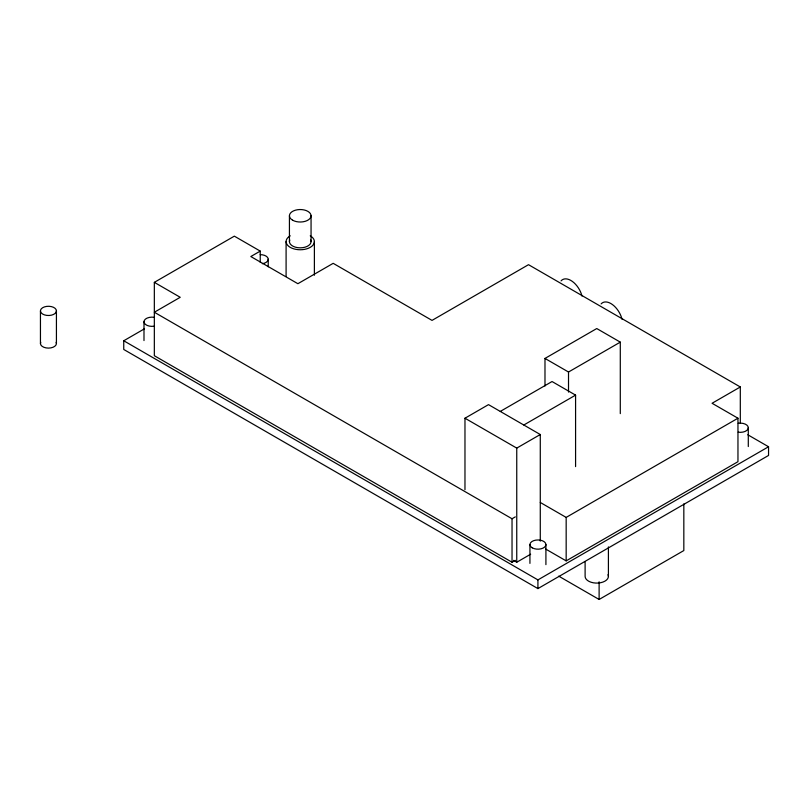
<?xml version="1.0" encoding="UTF-8"?>
<svg xmlns="http://www.w3.org/2000/svg" width="809" height="809" viewBox="0 0 809 809"><rect width="100%" height="100%" fill="white"/><g stroke="black" fill="none" stroke-linecap="round" stroke-linejoin="round"><path stroke-width="1.21" d="M515.303 560.354L512.036 562.235L154.337 355.717L154.337 282.351L234.347 236.157L260.235 251.103L260.235 262.288M260.235 251.103L250.82 256.534L297.884 283.706L333.187 263.329L432.026 320.394L528.51 264.685L740.306 386.975L740.306 422.996M747.769 434.757L768.55 446.75L768.55 455.447L537.924 588.598L123.747 349.468L123.747 340.771L144.487 328.798M544.983 386.024L544.983 358.438L596.759 328.545L620.291 342.136L620.291 413.621M464.973 489.708L464.973 418.223L488.505 404.631L540.281 434.524L540.281 541.13M500.275 411.427L552.041 381.535L575.583 395.126L575.583 466.611M544.983 358.438L568.515 372.019L620.291 342.136M523.807 425.008L575.583 395.126M464.973 418.223L516.749 448.105L540.281 434.524M154.337 282.351L180.225 297.297L154.337 312.244L512.036 518.761L515.303 516.88M740.306 386.975L712.072 403.276L737.96 418.223L737.96 461.696L566.169 560.88L545.671 549.048M540.281 502.46L566.169 517.406L737.96 418.223M513.513 560.374L516.749 562.235L530.653 554.216M123.747 340.771L537.924 579.901L768.55 446.75M558.726 576.15L599.115 599.469L683.827 550.555L683.827 503.876M738.243 423.279A7.989 4.611 0 0 1 748.295 427.728L748.295 446.548M608.408 546.914L608.408 576.372M599.115 581.802L599.115 599.469M585.109 561.648L585.109 576.372A11.65 6.725 0 0 0 598.276 583.036A11.65 6.725 0 0 0 608.014 574.633M568.515 372.019L568.515 392.092M566.169 517.406L566.169 560.88M545.913 544.578L545.913 564.642M537.924 579.901L537.924 588.598M529.935 544.578L529.935 563.388M516.749 448.105L516.749 562.235M512.036 518.761L512.036 562.235M314.388 241.588L314.388 275.222M311.06 215.781L311.06 241.588M289.43 215.781L289.43 241.588M286.093 241.588L286.093 276.466M268.224 259.254L268.224 266.778M154.054 317.3A7.989 4.611 0 0 0 143.992 321.749L143.992 340.569M56.428 310.889A7.989 4.611 0 0 1 44.444 314.883A7.989 4.611 0 0 1 44.444 306.894A7.989 4.611 0 0 1 56.428 310.889L56.428 343.491M40.45 310.889L40.45 343.491M561.072 280.865A16.645 9.607 60 0 1 572.367 281.431A16.645 9.607 60 0 1 582.005 296.054M601.127 303.901A16.645 9.607 60 0 1 612.474 304.589A16.645 9.607 60 0 1 622.04 319.272M310.686 239.98A10.82 6.25 0 0 1 300.24 247.837A10.82 6.25 0 0 1 289.794 239.98M310.241 235.813A14.147 8.171 0 0 1 310.241 247.362A14.147 8.171 0 0 1 290.239 247.362A14.147 8.171 0 0 1 290.239 235.813M748.295 427.728A7.989 4.611 0 0 1 738.243 432.188M260.235 254.643A7.989 4.611 0 0 1 268.153 258.658A7.989 4.611 0 0 1 262.298 263.714M154.054 326.209A7.989 4.611 0 0 1 143.992 321.749M56.155 342.298A7.989 4.611 0 0 1 48.439 348.103A7.989 4.611 0 0 1 40.723 342.298M292.595 220.19A10.82 6.25 0 0 0 310.686 217.388A10.82 6.25 0 0 0 297.439 209.743A10.82 6.25 0 0 0 292.595 220.19M532.282 547.835A7.989 4.611 0 0 0 545.64 545.772A7.989 4.611 0 0 0 535.861 540.119A7.989 4.611 0 0 0 532.282 547.835"/></g></svg>
